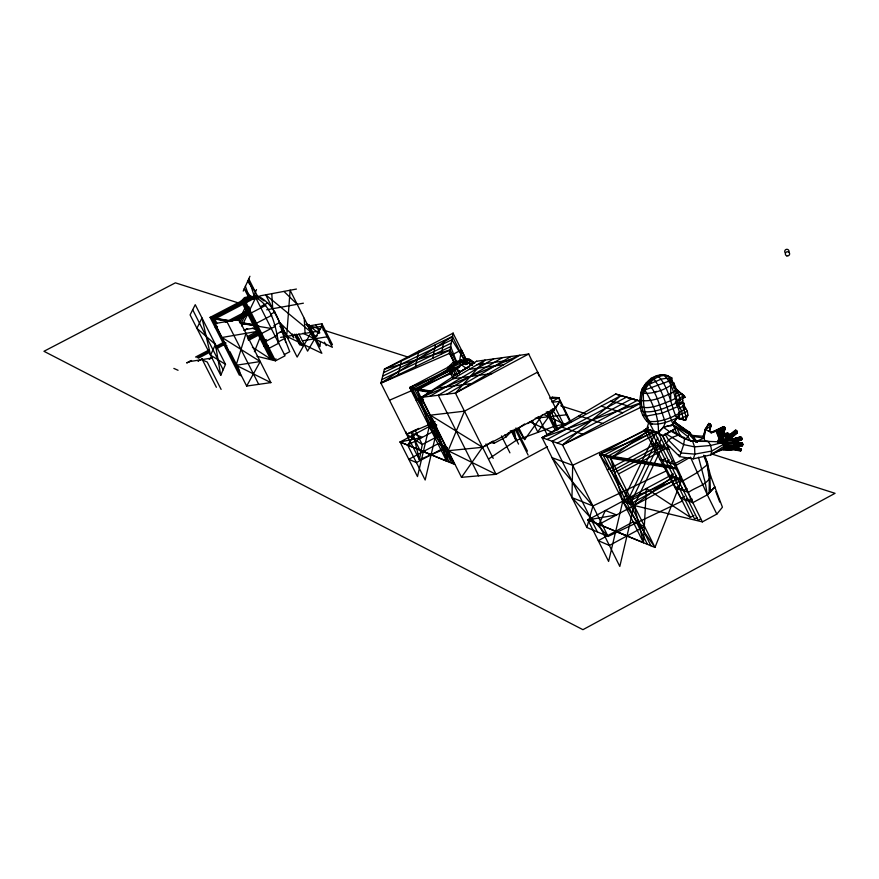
<?xml version="1.0" encoding="UTF-8"?>
<svg xmlns="http://www.w3.org/2000/svg" width="879" height="879" viewBox="0 0 879 879"><rect width="100%" height="100%" fill="white"/><g stroke="black" fill="none" stroke-linecap="round" stroke-linejoin="round"><path stroke-width="1.32" d="M709.111 493.042L709.331 479.33L707.21 464.815L703.629 455.223M682.763 500.799L608.081 536.443L571.965 497.602L572.668 465.299L646.219 430.04M671.776 381.101L673.786 382.914L676.193 388.892L681.566 393.836L682.961 396.682L682.445 402.571L676.984 405.505M723.516 435.775L723.604 433.259M732.02 437.401L737.041 432.886L736.778 430.996L735.932 430.314L730.317 434.995L726.087 436.621L723.725 435.544L724.087 428.545L721.846 427.655L719.692 433.951L720.483 443.159L719.901 433.721L721.846 427.655L722.956 427.699L721.439 441.895L723.307 444.488L724.23 448.125L722.977 449.641L711.99 453.454M648.845 422.118L646.779 428.974L658.36 432.633C659.206 417.701 652.559 402.505 644.757 390.001L641.978 389.221C638.286 400.67 639.143 414.91 648.867 423.195C658.239 426.095 668.007 421.612 676.687 418.25C670.391 404.153 668.963 386.54 657.536 375.52C649.471 377.64 642.912 385.189 640.989 393.177C652.097 394.44 665.447 390.276 673.786 382.914L672.083 382.453M640.417 406.823C650.603 409.68 661.195 404.23 670.71 400.747L670.721 379.552L667.699 375.707C653.471 371.114 640.769 387.518 641.505 400.78C640.538 412.734 649.163 420.821 653.515 430.776M718.264 441.214L718.418 442.269L718.264 441.214L720.802 441.247M239.593 371.136L239.385 375.212L210.081 317.374L250.779 296.113L252.767 297.651M447.301 447.444L446.598 461.079L400.088 441.994L435.039 423.447M725.054 429.776L723.406 426.634L725.054 429.776L724.944 427.513L723.406 426.634L711.023 433.094M733.163 442.412L741.382 440.148L741.755 438.017L740.898 437.039L721.439 441.895L720.934 433.468L722.527 427.491L724.087 428.545L723.142 441.687L722.362 443.269M733.504 446.917L733.558 446.301L742.217 445.851L742.755 444.071L741.755 443.17L733.668 442.555L742.162 443.192L742.755 444.071L742.458 445.598L733.833 446.005L733.504 446.917L734.317 443.664L733.218 440.016L729.68 434.984C725.977 439.434 724.725 434.138 720.934 433.468L719.692 433.951M320.428 341.535L320 346.59L308.958 324.845L306.31 324.01L315.825 338.481L313.155 337.602L309.738 330.801L312.386 331.669M321.604 327.581L321.923 323.758L309.54 325.834L318.879 333.504M733.723 449.729L740.568 450.993L741.426 449.828C738.151 445.763 726.087 444.862 740.92 448.762L740.898 450.652L733.998 449.433L722.977 449.641C733.064 451.026 736.525 450.85 733.405 442.148L741.711 439.797L741.755 438.017L740.338 437.028L731.658 439.357M695.553 441.73L704.013 438.083L705.2 429.293L708.859 423.458L710.957 425.271L709.276 431.479L711.166 425.777L710.001 423.876L708.957 424.293L705.332 429.622L704.013 438.083L704.98 441.214M555.352 419.832L554.33 426.304L516.017 440.478L488.757 458.904M459.651 360.797L461.431 349.919L450.608 355.61M717.736 442.522L718.132 440.236M719 438.467L718.681 437.676L718.418 442.269M717.945 443.049L718.187 441.708L717.638 442.28M731.086 438.225L731.482 437.116L730.317 434.995L735.932 430.314L737.151 432.116L731.482 437.116L724.966 441.324L727.01 445.609L734.218 446.587M441.423 354.116L443.95 340.558M432.776 358.28L435.435 344.645M664.953 433.874L668.534 440.082L681.203 452.982L694.86 454.135L711.693 451.048L723.307 444.488L733.58 441.291L731.899 439.093M415.47 366.587L418.778 351.139M398.187 374.883L401.406 361.005M465.123 361.544C475.44 357.204 463.793 359.621 461.211 360.291L409.691 387.54L437.05 429.523L425.172 480L407.647 445.126L400.088 441.994L417.481 476.583L429.249 426.513L432.798 419.162M663.733 443.774L634.155 505.491L619.805 566.417L598.907 524.433L587.897 519.874L673.435 473.935M446.84 448.037L419.393 459.739L380.926 383.178L384.409 369.169L453.234 333.075M727.614 433.072L729.109 434.237L728.669 435.885L727.614 433.072L729.317 434.731L728.867 436.38L727.614 433.072L722.285 434.116M630.65 398.319L615.75 393.979L542.101 437.665L562.527 444.906L608.081 536.443L586.853 527.488L592.929 505.985L666.414 470.847M676.478 404.714L677.566 400.89L679.742 397.901L684.203 395.737L685.016 397.231L675.149 402.373M704.562 456.355L707.123 462.651L710.617 475.946C707.639 485.142 695.234 487.043 688.488 492.438L674.995 487.614L644.307 430.018L647.955 428.117M686.367 417.492L685.62 420.063L677.643 418.294L685.62 420.063L687.927 415.163L687.345 411.251L684.071 405.483L683.906 403.164L682.445 402.571M705.332 429.622L711.166 425.777L708.859 423.458L705.332 429.622L711.693 432.622L720.824 429.721M270.886 382.607L246.658 386.068L214.981 323.571L238.868 319.33L270.886 382.607L236.11 365.268L245.999 333.416M650.493 379.937L651.02 378.267L653.899 379.047C664.458 393.111 667.337 411.229 674.127 427.084L676.72 427.875L680.764 436.533M662.425 435.094L666.293 443.401L679.687 456.608L693.355 458.849L694.86 454.135L694.564 446.873L692.63 441.313L684.565 438.808L671.248 431.336M695.959 442.17L689.323 434.336L673.611 422.656L673.984 421.546L689.861 433.391L697.333 442.159M676.599 417.921L683.236 419.701L681.708 411.372L678.698 404.549L680.467 399.615L676.193 388.892L674.182 388.32L672.633 384.277L671.82 377.948C660.261 370.18 646.812 382.991 643.373 393.858C643.274 404.318 643.867 416.503 652.009 424.172M281.687 331.603L282.895 328.449L279.841 326.373M254.416 351.699L261.667 333.471M547.485 446.675L496.064 474.308L448.158 450.718L464.475 411.174L537.651 372.081L538.992 375.926M658.36 432.633L663.436 427.15L665.447 422.414C660.36 409.658 658.107 394.924 648.977 384.31L645.977 383.486L641.978 389.221M633.188 399.077L640.264 401.165M220.75 375.3L225.507 364.356L195.248 304.683L190.095 314.88L220.75 375.3L215.432 344.491L196.918 328.328L201.983 317.956L210.542 355.182L225.507 364.356M256.503 289.609L253.976 295.399L248.702 278.764L258.481 298.124M210.542 355.182L215.432 344.491M598.907 524.433L681.632 479.978L654.976 547.441L598.907 524.433L605.367 510.49L616.542 514.951L587.897 519.874L608.609 561.439L622.815 501.118L654.372 435.336M626.76 502.645L657.833 437.808M630.155 503.953L661.327 438.929M452.608 378.014L454.817 373.443M434.929 421.415L431.963 427.557L436.764 425.062M462.2 364.785L463.925 361.192L467.782 359.148L469.891 360.577M436.083 424.766L434.303 428.458L436.72 427.227M465.189 364.324L466.342 361.928L472.781 364.741M225.606 348.018L226.804 345.546M238.758 320.846L246.021 305.859M247.713 306.408L239.857 322.67L257.426 325.615M251.251 299.102L252.427 296.673L253.581 298.959M249.196 306.881L241.307 323.175L258.92 326.131M241.879 326.131L255.723 297.618C272.501 306.474 275.402 326.406 278.676 343.239L269.139 348.249M459.464 363.873L461.211 360.291L466.342 361.928M249.581 298.541L250.779 296.113L244.516 297.596L241.198 301.112L270.424 358.907L252.405 347.194M704.365 433.907L703.189 436.292L704.013 438.083L691.246 436.138M469.408 359.28L470.65 360.159L469.265 362.752L465.683 364.642M246.658 386.068L260.228 361.544L222.035 337.481L257.646 331.328M630.243 398.231L637.978 400.472M302.98 333.24L332.383 347.293L321.835 326.329L307.584 351.15L298.882 333.899M670.765 425.985L672.885 424.854L679.786 412.998C675.072 400.132 673.841 384.497 663.59 374.641L658.898 375.794M726.087 436.621L723.142 441.687L722.505 433.874M693.355 458.849L710.726 454.882L726.032 447.235L727.01 445.609L726.658 443.181L724.966 441.324M550.012 397.78L552.55 397.209L558.835 397.704L559.846 401.362L555.583 408.131L482.538 447.29L448.158 450.718M461.123 360.335L417.338 390.221L429.249 426.513L437.05 429.523L446.598 461.079L409.691 387.54L417.338 390.221L454.52 464.365L407.647 445.126L414.679 434.248L422.359 437.324L400.088 441.994M724.406 428.348L724.944 427.513L723.428 426.842L711.54 432.237L709.144 431.149M666.293 443.401L668.534 440.082L672.49 437.27L678.588 435.072L690.202 440.731L721.439 441.895M671.82 377.948L668.853 381.167L644.757 390.001M476.638 361.192L421.404 397.374L461.497 477.319L482.538 447.29L491.724 441.818M643.362 389.617L652.339 378.311M517.281 428.205L524.675 439.599L542.673 414.624M570.163 422.107L559.846 401.362L537.739 431.897L532.355 421.096M673.611 422.656L679.082 415.24L687.345 411.251M716.824 514.094L707.32 494.833L714.814 487.021L707.32 494.833L692.839 502.634L662.744 435.863L658.25 432.688L646.68 429.029L599.533 454.256L610.652 458.157L622.815 501.118L634.155 505.491L702.365 521.884L716.824 514.094L722.439 507.205L710.617 475.946M674.182 388.32L675.555 386.628L674.808 386.43M461.497 477.319L496.064 474.308L455.421 393.089L485.01 360.104L421.404 397.374L455.421 393.089L528.828 353.929M723.45 427.864L722.956 428.403L721.846 427.655M731.581 434.149L729.438 435.248L735.316 430.347L736.778 430.996L737.041 432.886L731.328 437.973M735.316 430.347L729.438 435.248M730.899 436.05L736.778 430.996L736.173 431.611L737.041 432.886M733.053 440.192L741.535 437.852L741.865 438.995L733.58 441.291M734.086 443.906L742.535 443.917L742.217 445.851L741.865 444.642M681.324 478.033L622.815 501.118L654.976 547.441L610.652 458.157L658.25 432.688L663.326 427.216L672.885 424.854L689.323 434.336M741.436 438.357L740.338 437.028L732.855 439.071M734.426 447.444L734.317 448.642L741.426 449.828L734.426 447.444L726.032 447.235L723.944 446.312L710.726 454.882L711.693 451.048L710.661 445.477L708.243 441.423L692.63 441.313M646.779 428.974L648.46 427.172M723.307 444.488L726.658 443.181L734.031 442.686L742.162 443.192L742.107 444.378L741.755 443.17M740.568 450.993L740.634 448.751L741.426 449.828L740.316 449.092M452.905 377.871L447.609 367.675L453.289 362.214L461.211 360.291L463.596 361.544M430.6 392.419L417.338 390.221L457.047 369.213L461.288 364.686L469.265 362.752L472.43 365.214M249.427 299.113L246.087 302.651L275.49 360.819L285.027 355.808L255.723 297.618L249.427 299.113L250.141 300.541M491.504 442.675L494.086 443.302L506.172 436.874L511.49 431.402L510.227 430.952M685.543 439.082L688.015 436.698L689.696 432.347L674.38 421.92M730.317 434.995L723.142 441.687L731.064 435.863M684.071 405.483L684.598 408.526L683.368 405.285L684.071 405.483L678.544 408.9M685.675 408.845L678.522 412.636L679.786 412.998C670.062 418.756 657.789 423.238 646.548 420.975M641.022 407.241L562.527 444.906L620.893 395.649L542.101 437.665L586.853 527.488M675.698 389.331L684.203 395.737L681.566 393.836L675.918 396.572L678.698 404.549L683.071 400.956L682.412 400.769M257.031 331.702L257.426 331.844M649.581 380.64L645.977 383.486L649.383 381.541M587.897 519.874L643.45 542.673L634.155 505.491L672.589 476.814M649.361 429.886L610.652 458.157L676.16 468.914M687.927 415.163L679.874 418.964L676.467 416.844M450.938 367.279L461.211 360.291L463.299 361.917M519.115 427.677L524.62 423.975M212.41 357.599L209.103 359.137L212.322 357.303M723.944 446.312L726.834 444.389L734.317 443.664M449.652 353.325L380.926 383.178L452.476 336.459L464.486 360.489M250.713 296.146L251.383 297.487M259.854 295.904L296.432 289.059M549.957 398.747L552.55 397.209M552.067 401.725L558.835 397.704L570.91 421.997M659.272 434.764L662.744 435.863L676.72 427.875L672.885 424.854L663.436 427.15M455.421 393.089L519.808 355.259L421.404 397.374M651.196 383.002L648.977 384.31L661.305 379.113L667.117 378.168L670.721 379.552L676.061 390.924L675.347 398.572L670.71 400.747M429.809 396.319L493.613 358.907M502.272 357.698L438.28 395.253L478.648 475.825M446.818 394.177L511.007 356.478M689.29 457.794L676.511 465.134L659.525 459.387M678.105 486.592L675.808 487.911L679.401 485.977M662.744 435.863L676.72 427.875M716.242 431.424L715.913 430.677L717.374 434.094L721.758 431.622M723.428 426.842L715.978 430.886L711.54 432.237L709.364 430.842M716.605 432.303L721.088 430.325M733.493 434.984L736.723 433.226L736.448 431.347M465.09 369.092L460.288 371.685L457.915 370.938M700.552 519.006L698.146 520.302L654.174 431.402L606.73 456.772L650.921 545.76M626.782 502.678L676.171 476.154M630.177 503.997L680.807 476.792M679.885 489.295L682.28 488.01M683.433 490.559L687.026 488.625M674.995 487.614L680.95 498.294L684.532 496.371M685.082 499.799L687.488 498.514M686.862 500.448L689.268 499.162M688.653 501.107L692.256 499.162M655.514 431.82L599.533 454.256L643.45 542.673L646.351 488.482L690.389 517.368L693.97 515.446M696.948 517.654L694.553 518.94L650.702 430.303L603.39 455.597L647.46 544.332M607.301 469.891L657.997 442.73M611.224 471.375L660.898 444.763M614.586 472.594L664.403 445.906M618.497 473.957L669.677 446.521M662.129 460.266L665.722 458.344M666.183 461.596L669.304 459.926M669.699 462.783L672.82 461.112M673.852 464.222L685.939 457.739M547.134 439.445L626.287 397.231M631.737 398.824L552.21 441.258L597.368 531.916M557.341 443.071L637.231 400.439M562.527 444.906L640.549 403.252M675.808 393.66L679.137 392.023L678.127 391.748M407.647 445.126L437.05 429.523M507.952 433.281L511.49 431.402M527.565 423.601L533.267 420.558M279.94 332.317L281.829 331.317C278.94 316.495 271.128 302.178 256.965 295.531L213.114 318.44L216.025 324.175M449.356 462.222L412.361 388.474L463.914 361.181L465.112 363.565M451.729 463.211L414.646 389.276L470.21 359.885L474.44 362.752M416.217 400.538L424.227 396.297M418.931 401.571L423.535 399.132M421.239 402.406L423.546 401.187M440.445 434.951L422.261 444.543L419.393 459.739L412.57 431.446M247.933 339.184L259.931 332.888M273.907 325.56L279.478 322.648M248.438 340.415L274.973 326.494M263.887 340.722L266.26 339.481M276.676 334.02L281.829 331.317L289.74 351.721L284.313 354.578M265.678 341.415L277.281 335.328M264.107 346.425L266.48 345.172M265.854 347.062L268.238 345.81M277.995 342.03L284.642 338.547M276.083 358.896L273.71 360.148L244.362 302.101M241.088 375.915L211.707 317.945L255.481 295.08L264.172 300.926M217.091 323.604L214.773 319.033L255.723 297.618L256.338 299.003M215.256 327.603L217.52 326.417M225.42 322.285L248.735 310.089M248.098 311.935L230.562 321.11L211.707 317.945M234.253 320.439L249.581 312.419M261.041 306.419L267.853 302.859M237.022 320.395L265.755 305.365M251.526 321.538L253.899 320.297M253.24 322.088L255.295 321.011M270.567 314.286L275.017 311.957M256.481 323.208L271.743 315.319M195.556 357.05L208.697 350.161M215.86 346.414L224.222 342.03M197.072 357.665L209.037 351.402M216.212 347.634L225.793 342.623M198.368 358.203L209.158 352.556M216.344 348.787L225.936 343.755M247.131 336.745L256.679 331.735M247.658 338.019L258.437 332.372M716.132 431.27L723.626 427.348L725.153 428.018M249.944 276.27L243.219 291.103M449.949 368.411L447.609 367.675L450.048 366.411M677.918 406.505L662.337 413.086L646.34 416.108L642.483 414.932M447.609 367.675L449.872 366.543M647.691 431.095L644.307 430.018L646.603 428.864M452.476 336.459L384.409 369.169L450.081 349.963L456.19 362.17M383.552 372.63L451.883 339.799L464.782 360.5M382.684 376.113L451.29 343.162M381.805 379.629L450.685 346.546L456.761 362.236M380.926 383.178L450.081 349.963M418.92 428.359L406.592 434.259L405.867 431.688M676.753 402.835C665.777 407.779 653.251 413.921 641.11 411.163M389.496 400.22L451.817 373.267M434.687 422.206L406.592 434.259L422.261 444.543L415.064 430.205M455.168 368.62L459.838 366.675L409.691 387.54L432.05 391.243M465.661 364.247L469.265 362.752L472.034 365.137M465.672 364.247L469.177 362.796M644.307 430.018L646.68 429.029L690.389 517.368M435.435 423.975L429.249 426.513L454.52 464.365M654.361 392.221L656.734 391.353M542.101 437.665L640.231 402.967M716.759 432.688L721.494 431.018M663.59 374.641L656.426 375.74M733.218 440.016L710.661 445.477L694.564 446.873L683.664 444.598L665.513 433.468M678.698 404.549L683.906 403.164L682.862 406.581L686.081 416.459L685.62 420.063L680.181 418.789M720.901 441.104L718.44 441.654L720.978 441.665M721.527 428.007L722.956 427.699L721.527 428.007L722.637 428.754M564.516 424.096L554.33 426.304L547.738 413.053L552.792 412.493M266.7 309.782L303.387 303.189M245.867 329.504L255.965 327.768M309.408 328.405L321.835 326.329M725.109 437.006L727.614 436.588M280.632 337.371L317.539 331.284M314.77 336.217L317.242 335.811M302.365 340.799L327.109 336.811M189.183 361.665L210.916 358.182M236.11 365.268L260.228 361.544M718.308 436.61L720.824 436.226M723.351 435.841L728.394 435.072L727.713 433.259L722.67 434.017M720.055 434.215L717.528 434.589L720.143 434.402M476.506 361.28L528.675 354.028L564.12 425.293M720.319 434.819L717.627 434.786M722.846 434.457L727.911 433.754L729.109 434.237L728.295 434.929L727.856 433.765L729.317 434.731M477.11 364.73L511.809 359.961M469.188 369.367L503.788 364.664M453.322 378.673L492.086 373.531M437.39 388.013L471.605 383.585M551.221 398.605L558.835 397.704M464.475 411.174L430.336 415.174L482.538 447.29M552.21 402.252L559.846 401.362M535.212 418.25L566.526 414.789M676.687 390.331L674.578 390.507L676.061 390.924C664.92 396.088 652.196 402.681 639.736 400.264M727.01 445.609L742.656 444.928L742.535 443.917M724.23 448.125L734.317 448.642M708.957 424.293L710.21 424.381L711.166 425.777L708.76 423.799L710.21 424.381M691.542 435.358L703.189 436.292L705.474 428.831L706.738 429.139M705.848 441.28L708.507 441.621M663.931 375.113L667.699 375.707M669.699 465.771L599.533 454.256L634.155 505.491M603.39 455.597L672.49 466.98M606.73 456.772L676.028 468.188M412.35 388.452L430.908 391.54M414.646 389.265L430.589 391.913M210.081 317.374L232.814 321.187M239.517 322.307L255.679 325.01M213.114 318.44L230.661 321.384M214.773 319.033L228.232 321.274M240.341 323.307L271.215 328.471M669.853 475.858L672.479 476.418M256.943 356.314L275.49 360.819M676.006 390.144L675.544 388.705L676.193 388.892M680.555 393.55L681.566 393.836M684.323 397.033L685.016 397.231M682.423 397.934L683.17 398.143M688.499 457.552L690.938 458.245M625.936 396.945L634.924 399.571M615.564 394.089L640.56 401.417M628.924 397.813L631.924 398.714M611.07 400.89L632.77 407.406M687.905 431.798L689.696 432.347L697.157 441.994M601.236 406.131L622.761 412.756M461.288 364.686L466.288 368.444L469.738 366.455L460.288 371.685L457.047 369.213L451.861 367.576L455.871 375.586M243.318 304.508L175.393 282.84L43.95 351.292L582.931 629.683L835.05 493.317L712.265 454.146M306.013 324.516L320.385 329.098M323 329.933L409.207 357.445M560.736 405.79L585.557 413.712M735.778 447.642L739.184 448.729M717.901 441.577L721.615 442.774M578.975 415.789L602.708 423.458M718.187 441.708L720.626 442.5M651.361 443.664L669.183 449.488M561.846 427.139L582.634 434.182M296.245 337.888L298.86 338.767M252.372 328.296L254.69 329.098M294.531 334.481L299.673 344.678L302.299 345.59L296.564 334.218M668.106 475.253L683.422 480.593L697.278 472.572L707.21 464.815L707.815 463.815L704.661 455.421M680.95 498.294L692.839 502.634M572.668 465.299L552.067 457.673L592.929 505.985L571.965 497.602M423.359 451.542L431.117 454.762M615.707 531.279L626.98 535.948M173.855 368.411L178.052 370.279M543.881 414.503L565.845 424.777M529.543 421.656L552.671 432.567M649.548 432.622L651.789 433.754M671.127 430.556L680.873 435.643M708.859 423.458L710.419 424.513L709.639 423.986M710.957 425.271L710.056 425.029M722.527 427.491L724.087 428.545M681.06 393.693L684.675 397.132M663.326 427.216L669.919 431.93M674.127 421.887L686.851 431.04M470.188 361.016L473.473 363.456M680.247 393.089L675.544 388.705M470.65 360.159L474.715 363.181M672.885 424.854L688.015 436.698L690.784 441.39M552.462 408.79L554.517 410.427M329.306 342.063L332.438 344.634L321.923 323.758M283.961 291.443L297.179 304.31M279.709 322.538L292.784 335.36M251.724 297.794L244.219 288.653L248.559 297.234M247.592 281.214L255.426 292.081M735.932 430.314L737.151 432.116M461.211 360.291L462.629 362.434M294.85 334.185L302.299 345.59M552.452 409.669L563.252 426.26M707.123 462.651L709.957 478.264L710.43 491.713M723.406 426.634L724.845 429.271L724.944 427.513L723.813 427.26L724.34 428.556M470.254 364.587L469.265 362.752L470.034 364.521M678.753 454.817L679.687 456.608L683.664 444.598L684.565 438.808L683.928 437.193M226.848 321.461L258.701 384.354M229.924 351.622L239.538 370.586M192.688 309.749L223.145 369.795M221.112 389.397L207.213 362.016L202.566 360.093L216.377 387.298M292.026 334.514L293.707 337.855L292.487 334.064M280.082 322.879L287.949 338.47M244.516 297.596L245.23 299.014M242.901 301.64L272.182 359.577M411.031 432.545L420.843 452.081M315.715 324.801L319.791 332.899M324.45 342.151L326.197 345.612M672.929 382.684L674.336 385.485M449.235 352.039L454.641 362.851M453.762 361.983L449.477 353.402L453.059 333.163L466.211 359.478M457.047 369.213L459.519 374.146M492.91 440.95L494.086 443.302M453.289 362.214L454.19 364.005M454.245 368.323L457.695 375.212M449.092 366.697L453.663 375.827M485.955 443.928L493.196 458.398M546.298 411.91L555.33 430.073M538.102 416.525L547.221 434.852M518.676 427.579L524.675 439.599M515.896 427.985L527.455 451.158M515.303 429.381L528.136 455.102M511.952 430.864L518.555 444.115M511.226 430.897L516.017 440.478L514.16 429.326M505.029 434.589L506.172 436.874M501.469 435.896L509.93 452.839M561.989 422.953L563.197 425.37M547.837 411.592L556.956 429.919M674.369 428.128L677.753 434.973M658.25 432.688L702.365 521.884M740.898 437.039L741.865 438.995M461.431 349.919L466.035 359.852M690.454 457.135L707.32 494.833L705.255 482.67L698.497 457.234M717.374 434.094L718.835 438.061M715.814 491.614L719.769 502.096M245.351 286.158L248.999 296.421M512.402 430.281L516.017 440.478M550.891 409.955L557.835 429.82M296.278 334.503L299.673 344.678M308.958 324.845L313.155 337.602M657.536 375.52L657.723 376.091M742.162 443.192L742.656 444.928M679.082 415.24L679.874 418.964M282.39 325.922L285.708 342.502M723.637 434.764L723.725 435.544M271.776 293.718L272.721 308.705M304.233 318.319L305.079 333.339M725.988 443.466L726.032 447.235M785.244 252.811A2.143 2.11 -12.5 0 1 785.211 250.097A2.143 2.11 -12.5 0 1 787.925 249.581A2.143 2.11 -12.5 0 1 788.892 252.108M290.114 290.29L286.686 336.371L321.857 353.292L290.114 290.29M311.287 332.317L297.146 357.083L265.733 294.85L311.287 332.317M247.537 328.691L244.219 330.361L247.537 328.691M202.225 358.907L198.094 360.983L202.225 358.907M191.512 360.533L186.886 362.862L191.512 360.533M633.133 521.906L598.258 540.673L609.367 545.441L644.571 526.477L633.133 521.906M437.929 443.807L408.79 459.299L416.415 462.574L445.796 446.95L437.929 443.807M786.76 255.855A2.154 2.121 -12.4 0 0 789.595 253.449A2.154 2.121 -12.4 0 0 786.079 252.251A2.154 2.121 -12.4 0 0 786.76 255.855"/></g></svg>
